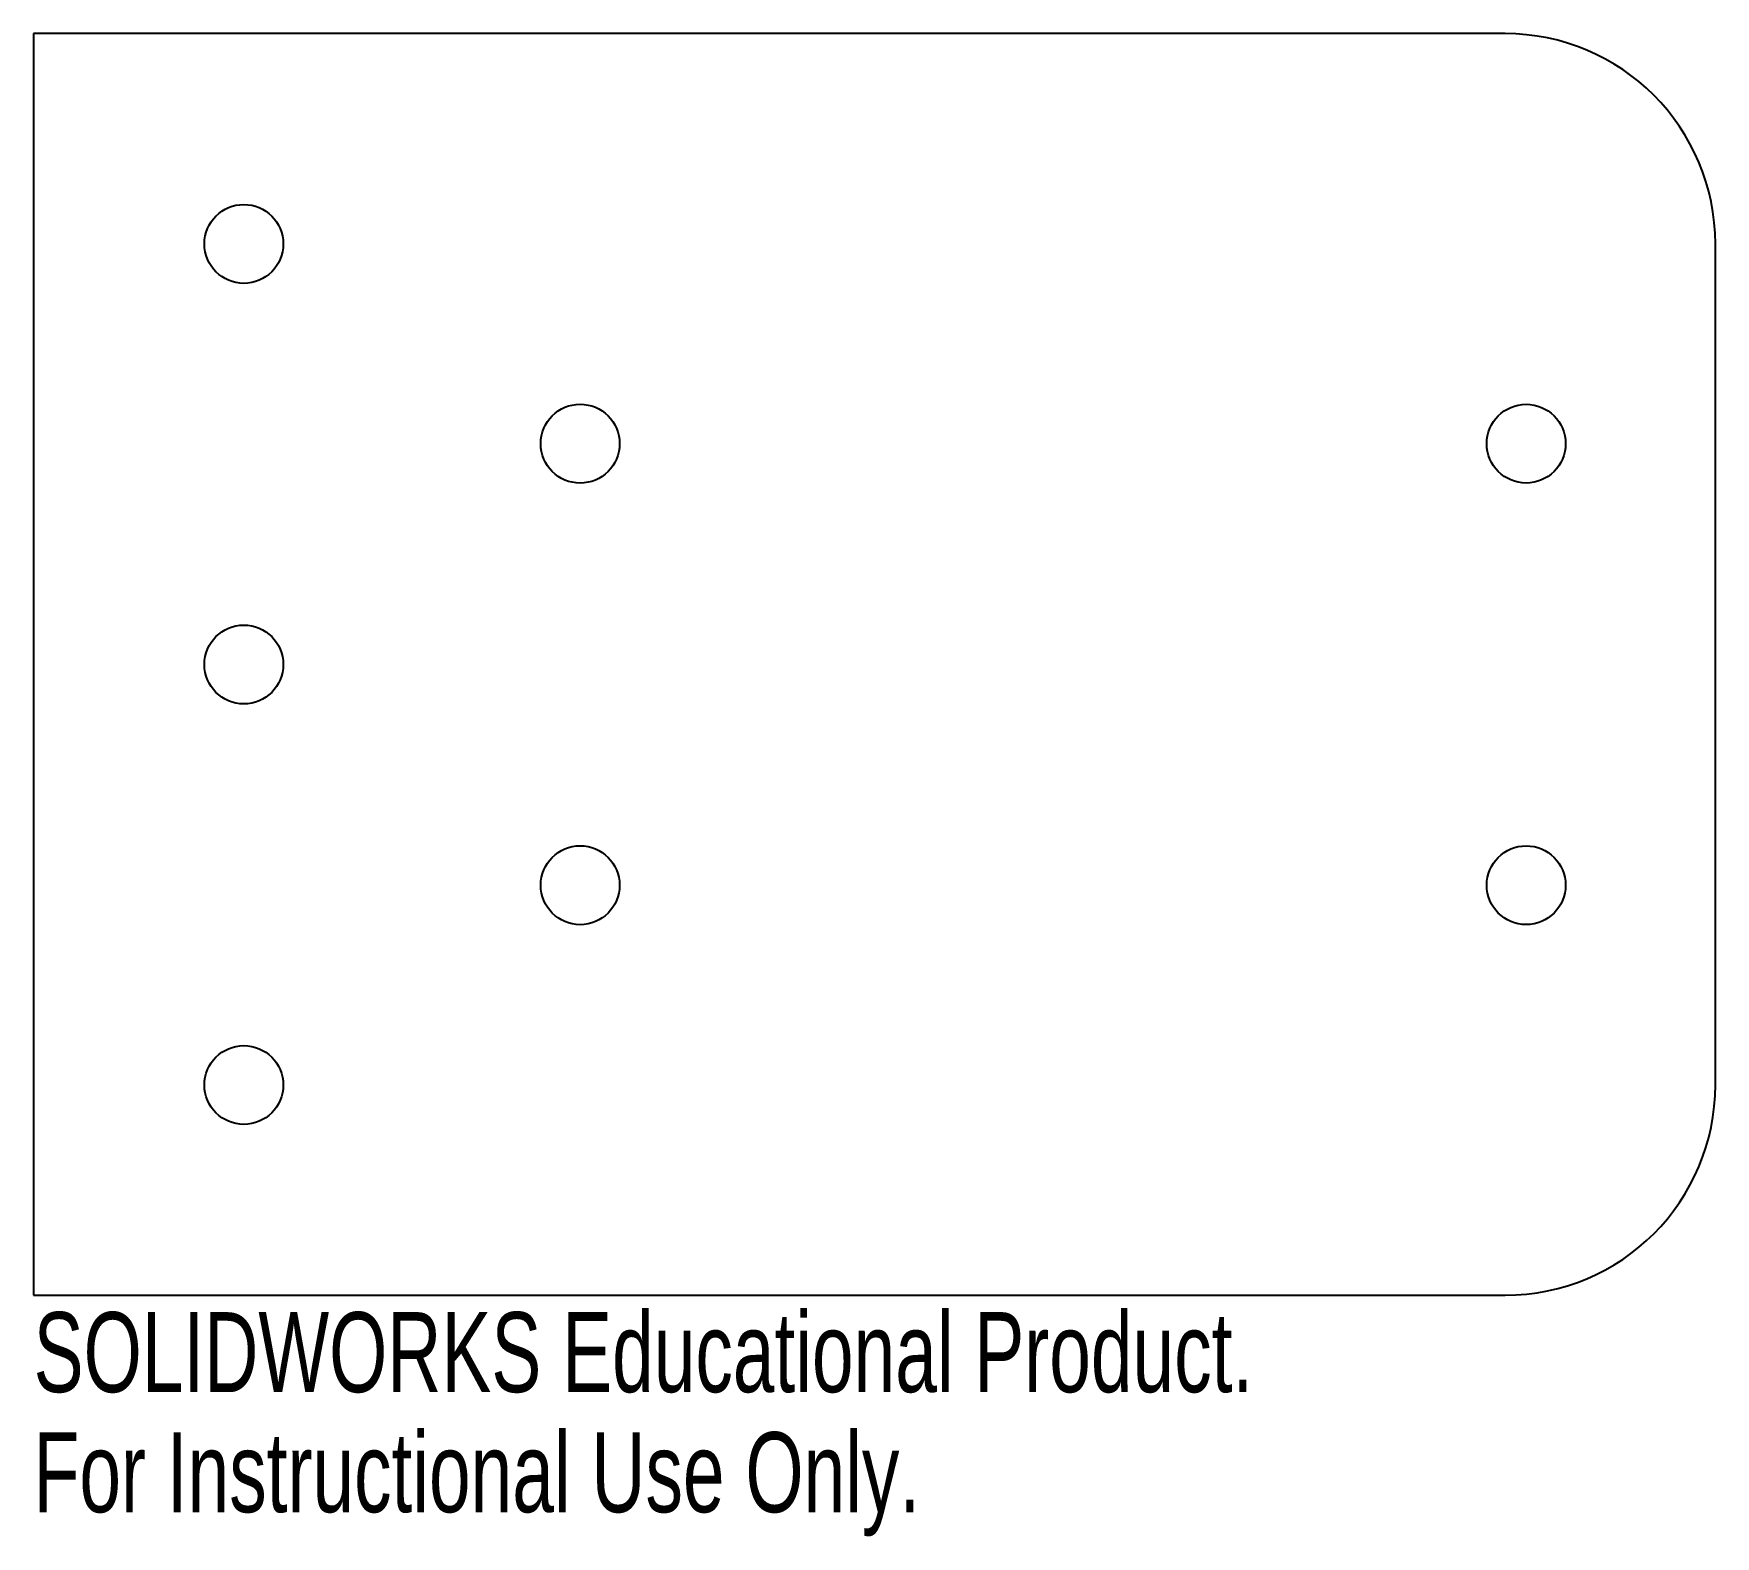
# Model space of a CAD drawing. Header units: inches. Extents: x -2 to 2, y -2.07 to 1.5.
import ezdxf

# ---------------------------------------------------------------- set-up
doc = ezdxf.new("R2010")
doc.units = ezdxf.units.IN
doc.header["$MEASUREMENT"] = 0
doc.styles.add('SLDTEXTSTYLE0', font='TXT', dxfattribs={"width": 0.7})

msp = doc.modelspace()

# ---------------------------------------------------------------- linework, layer by layer
at = {"color": 7, "linetype": 'Continuous', "lineweight": 25}
for p, q in [((1.5, 1.5), (-2, 1.5)), ((-2, 1.5), (-2, -1.5)), ((2, -1), (2, 1)), ((-2, -1.5), (1.5, -1.5))]:
    msp.add_line(p, q, dxfattribs=at)
for centre, radius in [((-1.5, 1), 0.0938), ((-0.7, 0.525), 0.0938), ((1.55, 0.525), 0.0937), ((-1.5, 0), 0.0938), ((-0.7, -0.525), 0.0938), ((1.55, -0.525), 0.0937), ((-1.5, -1), 0.0937)]:
    msp.add_circle(centre, radius, dxfattribs=at)
for centre, start, end in [((1.5, 1), 0, 90), ((1.5, -1), 270, 0)]:
    msp.add_arc(centre, 0.5, start, end, dxfattribs=at)

# ---------------------------------------------------------------- texts
at = {"color": 7, "linetype": 'Continuous', "char_height": 0.1903, "attachment_point": 1, "style": 'SLDTEXTSTYLE0'}
for s, insert in [('SOLIDWORKS Educational Product.', (-2, -1.5401)), ('For Instructional Use Only.', (-2, -1.8256))]:
    msp.add_mtext(s, dxfattribs=dict(at, insert=insert))

doc.saveas('drawing.dxf')
